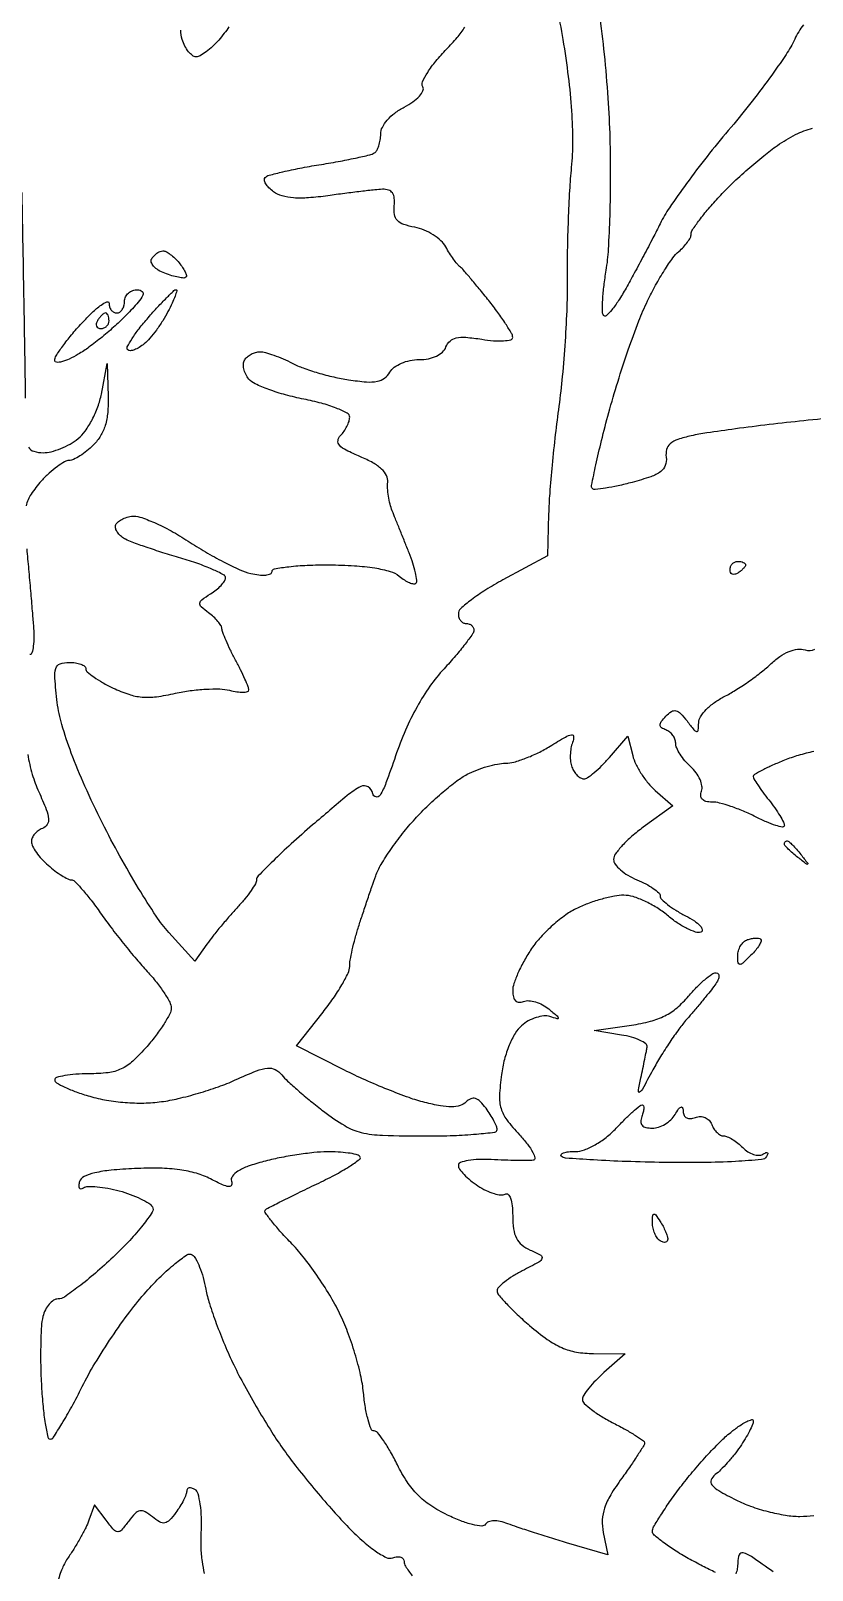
# Model space of a CAD drawing. Extents: x 0 to 102, y 0 to 135.
# Drawn here: x 19.54 to 28.05, y 109.9 to 126.68 of the extents above; entities that cross this region are included whole.
import ezdxf

# ---------------------------------------------------------------- set-up
doc = ezdxf.new("R2010")
doc.units = 0
doc.header["$MEASUREMENT"] = 0

msp = doc.modelspace()

# ---------------------------------------------------------------- linework, layer by layer
for points in [[(25.268109, 126.935806, -0.009187), (25.334703, 126.57945, -0.010937), (25.393474, 126.175553, -0.014087), (25.428844, 125.802195, -0.015616), (25.440533, 125.468844, -0.025707), (25.427119, 125.187155, 0.010463), (25.407503, 124.936371, 0.005056), (25.392366, 124.6147, 0.005012), (25.38334, 124.279043, 0.007176), (25.382592, 123.9813, -0.012357), (25.378588, 123.670303, -0.006895), (25.359138, 123.292074, -0.006874), (25.328914, 122.909861, -0.011075), (25.291498, 122.5854, 0.005828), (25.252611, 122.276685, 0.004676), (25.217745, 121.943607, 0.004728), (25.1913, 121.635022, 0.011997), (25.179597, 121.410374), (25.166805, 120.954448), (24.681202, 120.691727, 0.015786), (24.495173, 120.583355, 0.022662), (24.338246, 120.474984, 0.019691), (24.220217, 120.377754, 0.213756), (24.1956, 120.322803, 0.078158), (24.201981, 120.282233, 0.09041), (24.220451, 120.247797, 0.100781), (24.247935, 120.224776, 0.124734), (24.2802, 120.2166, -0.081963), (24.312512, 120.211267, -0.092205), (24.339949, 120.195884, -0.100663), (24.358294, 120.172975, -0.119208), (24.3648, 120.146077, -0.155945), (24.35116, 120.103407, -0.00921), (24.269318, 119.992844, -0.013178), (24.16428, 119.863479, -0.009285), (24.039755, 119.723466, 0.033413), (23.886552, 119.533501, 0.02604), (23.745666, 119.30869, 0.024325), (23.619651, 119.05377, 0.020583), (23.511111, 118.773347, -0.006526), (23.406874, 118.479788, -0.047153), (23.341918, 118.344795, -0.328025), (23.298719, 118.326828, -0.281929), (23.263322, 118.362509, 0.192891), (23.211262, 118.436532, 0.270219), (23.132376, 118.440396, 0.054345), (22.983585, 118.341314, 0.003956), (22.607566, 118.022035, 0.006366), (22.373189, 117.814548, 0.009708), (22.175647, 117.628008, 0.004794), (22.014361, 117.466602, 0.196326), (21.996, 117.421643, -0.135235), (21.984867, 117.381236, -0.0177), (21.936064, 117.305609, -0.019529), (21.870096, 117.218384, -0.015209), (21.791964, 117.128759, 0.00804), (21.704138, 117.030882, 0.005736), (21.608853, 116.918619, 0.005792), (21.520446, 116.809455, 0.012305), (21.455127, 116.72255), (21.322327, 116.5365), (21.039782, 116.850356, -0.03702), (20.902398, 117.027761, -0.009872), (20.710861, 117.329771, -0.009953), (20.506168, 117.682722, -0.010114), (20.316818, 118.041673, -0.01081), (20.125893, 118.443499, -0.01593), (19.977346, 118.804786, -0.018255), (19.873909, 119.115124, -0.041858), (19.824616, 119.356367, -0.008172), (19.797466, 119.622821, -0.0934), (19.808071, 119.727406, -0.240689), (19.85488, 119.776684, -0.084876), (19.953816, 119.7936, -0.036257), (20.02313, 119.788567, -0.05479), (20.081636, 119.773352, -0.071756), (20.121705, 119.751087, -0.234238), (20.1348, 119.724669, 0.219033), (20.150688, 119.690141, 0.0231), (20.222503, 119.634164, 0.025176), (20.318991, 119.57292, 0.017565), (20.433364, 119.513363, 0.031394), (20.603265, 119.445068, 0.058996), (20.748012, 119.415488, 0.053894), (20.904177, 119.41923, 0.022208), (21.112802, 119.456343, -0.021743), (21.273947, 119.485165, -0.019432), (21.443148, 119.501227, -0.019872), (21.596305, 119.503686, -0.055611), (21.702538, 119.489278, 0.023763), (21.782627, 119.473178, 0.041634), (21.850047, 119.46861, 0.055524), (21.897308, 119.47462, 0.346261), (21.9114, 119.49253, 0.096454), (21.904681, 119.527038, 0.008033), (21.868952, 119.611381, 0.010479), (21.822241, 119.711192, 0.007896), (21.766896, 119.818951, -0.00897), (21.711303, 119.927768, -0.011199), (21.663798, 120.030809, -0.00954), (21.627752, 120.118376, -0.080425), (21.618846, 120.15997, 0.127849), (21.608176, 120.193894, 0.034245), (21.574699, 120.240047, 0.032374), (21.528058, 120.28905, 0.028505), (21.473539, 120.333897, -0.023867), (21.393453, 120.39854, -0.241165), (21.378404, 120.437262, -0.212074), (21.400226, 120.475323, -0.01851), (21.494689, 120.539294, 0.029513), (21.557047, 120.583554, 0.035554), (21.609745, 120.632387, 0.038324), (21.64692, 120.678758, 0.150919), (21.6576, 120.713336, 0.280422), (21.63642, 120.74813, 0.014971), (21.514705, 120.806514, 0.019872), (21.357583, 120.868829, 0.012808), (21.17115, 120.929005, -0.004677), (20.976315, 120.988414, -0.005523), (20.793181, 121.048364, -0.004863), (20.639769, 121.102137, -0.034378), (20.567547, 121.134008, -0.053131), (20.523338, 121.163639, -0.0558), (20.487173, 121.201488, -0.062194), (20.463923, 121.241446, -0.125953), (20.458446, 121.277172, -0.166028), (20.473545, 121.310314, -0.065241), (20.512965, 121.342449, -0.055068), (20.568532, 121.368856, -0.044339), (20.632735, 121.384907, -0.120283), (20.72433, 121.377281, -0.022585), (20.882463, 121.316378, -0.022991), (21.064783, 121.226326, -0.019269), (21.249436, 121.114816, 0.013312), (21.438967, 120.997255, 0.013011), (21.635917, 120.889008, 0.013008), (21.813585, 120.803072, 0.04677), (21.93255, 120.762188, 0.029785), (22.021739, 120.746142, 0.051798), (22.096859, 120.74502, 0.075041), (22.148173, 120.757488, 0.304585), (22.1652, 120.782845, -0.364735), (22.190696, 120.813147, -0.013879), (22.34777, 120.835935, -0.01921), (22.548427, 120.851599, -0.011629), (22.786716, 120.855467, -0.013251), (23.062345, 120.846223, -0.024669), (23.284495, 120.821832, -0.029544), (23.452751, 120.784603, -0.104367), (23.55016, 120.733294, 0.029843), (23.607539, 120.691184, 0.044617), (23.662549, 120.662246, 0.054283), (23.707948, 120.648864, 0.245666), (23.733455, 120.656855, 0.234997), (23.743803, 120.687691, 0.020916), (23.728736, 120.770652, 0.023809), (23.700554, 120.872837, 0.016209), (23.659301, 120.986161, -0.000023), (23.610104, 121.108802, -0.000019), (23.557801, 121.23922, -0.000019), (23.509914, 121.358651, -0.000053), (23.475988, 121.4433, -0.032442), (23.451324, 121.518682, -0.023377), (23.433335, 121.605366, -0.023744), (23.423981, 121.689769, -0.046295), (23.425985, 121.757415, 0.151666), (23.413103, 121.828649, 0.085782), (23.359457, 121.89906, 0.0602), (23.2647, 121.967904, 0.028078), (23.127908, 122.034306, -0.016376), (22.973493, 122.10485, -0.08979), (22.900281, 122.159402, -0.227388), (22.884111, 122.210918, -0.161988), (22.911622, 122.265862, 0.043602), (22.94973, 122.311266, 0.036575), (22.981949, 122.365262, 0.038085), (23.004097, 122.419338, 0.07831), (23.0112, 122.464413, 0.279498), (22.98456, 122.508346, 0.026136), (22.864489, 122.563177, 0.027567), (22.703148, 122.61682, 0.017905), (22.511758, 122.661646, -0.01781), (22.313211, 122.708107, -0.021121), (22.129639, 122.76645, -0.020493), (21.980844, 122.827777, -0.112003), (21.912274, 122.880447, -0.058556), (21.878085, 122.933118, -0.061181), (21.857652, 122.991519, -0.068143), (21.853333, 123.046589, -0.124582), (21.86681, 123.089294, -0.079403), (21.895976, 123.123086, -0.053402), (21.938324, 123.15166, -0.052595), (21.986643, 123.171059, -0.069281), (22.033622, 123.1776, -0.067459), (22.092366, 123.169638, -0.017599), (22.183411, 123.141013, -0.017559), (22.285785, 123.100725, -0.017136), (22.385931, 123.053049, 0.033101), (22.504266, 123.001279, 0.014993), (22.665124, 122.948643, 0.01477), (22.838773, 122.903059, 0.019584), (22.999252, 122.872526, 0.016432), (23.193636, 122.849878, 0.066015), (23.312869, 122.855691, 0.11256), (23.391963, 122.889573, 0.108344), (23.449854, 122.954777, -0.106965), (23.497154, 123.008346, -0.056111), (23.574557, 123.052895, -0.05146), (23.668997, 123.082868, -0.051166), (23.767753, 123.093, 0.046932), (23.868924, 123.102517, 0.062769), (23.956563, 123.130877, 0.073845), (24.022816, 123.174832, 0.118349), (24.061056, 123.230487, -0.117418), (24.105109, 123.294855, -0.132152), (24.171681, 123.329014, -0.074701), (24.276796, 123.335557, -0.017904), (24.450808, 123.314088, 0.020206), (24.580014, 123.29875, 0.03433), (24.688808, 123.297758, 0.039651), (24.767383, 123.308732, 0.351703), (24.7878, 123.334167, 0.133948), (24.775702, 123.378515, 0.010685), (24.711171, 123.482832, 0.01386), (24.626854, 123.605267, 0.010176), (24.526934, 123.736391, 0.003841), (24.422907, 123.865247, 0.005088), (24.326135, 123.980832, 0.00369), (24.243483, 124.076103, 0.04957), (24.209684, 124.107574, -0.062313), (24.182059, 124.13464, -0.013894), (24.142354, 124.187593, -0.014218), (24.099643, 124.251776, -0.013305), (24.059653, 124.3197, 0.080794), (24.006036, 124.387831, 0.044426), (23.921618, 124.452544, 0.042818), (23.821822, 124.504454, 0.052678), (23.721253, 124.534334, -0.035142), (23.599781, 124.565843, -0.120312), (23.531314, 124.609106, -0.151935), (23.499364, 124.672596, -0.06808), (23.496653, 124.766984, 0.048556), (23.49752, 124.852061, 0.131888), (23.47707, 124.908241, 0.164293), (23.434778, 124.939321, 0.087737), (23.369753, 124.948024, 0.015773), (23.286235, 124.941873, 0.002979), (23.134285, 124.924934, 0.003181), (22.956976, 124.902953, 0.002912), (22.77466, 124.878092, -0.016491), (22.562096, 124.854965, -0.036384), (22.398897, 124.854532, -0.048717), (22.274227, 124.875603, -0.091902), (22.182593, 124.919651, -0.039193), (22.131213, 124.963788, -0.063656), (22.096182, 125.009338, -0.090721), (22.081756, 125.049167, -0.242587), (22.09068, 125.07708, -0.132355), (22.132503, 125.101149, -0.006898), (22.28428, 125.139136, -0.010522), (22.468286, 125.178433, -0.007421), (22.676565, 125.215155, 0.005383), (22.886097, 125.251217, 0.007351), (23.073995, 125.288506, 0.005046), (23.230124, 125.323535, 0.080871), (23.279968, 125.344151, 0.126578), (23.306726, 125.372001, 0.046597), (23.329146, 125.422142, 0.042469), (23.344454, 125.484041, 0.039412), (23.3496, 125.54922, -0.119208), (23.367499, 125.623229, -0.060505), (23.421557, 125.703021, -0.052397), (23.503737, 125.779546, -0.041983), (23.606166, 125.84393, 0.034281), (23.700472, 125.901204, 0.05435), (23.771275, 125.963669, 0.07351), (23.810306, 126.021644, 0.25517), (23.807954, 126.065239, -0.252141), (23.804787, 126.118312, -0.032226), (23.861351, 126.22214, -0.031431), (23.950537, 126.34547, -0.021143), (24.066655, 126.474905, 0.016869), (24.181771, 126.60104, 0.029378), (24.267159, 126.713996, 0.031386)], [(27.956284, 126.741499, 0.049691), (27.861937, 126.583484, -0.038268), (27.768197, 126.418025, -0.009257), (27.587744, 126.160098, -0.009445), (27.369043, 125.87114, -0.009259), (27.138164, 125.5887, 0.009092), (26.905901, 125.30476, 0.008971), (26.683048, 125.011305, 0.008875), (26.497148, 124.747467, 0.03374), (26.395545, 124.5735, -0.00422), (26.316487, 124.417703, -0.00229), (26.216812, 124.227455, -0.002281), (26.113615, 124.034791, -0.003607), (26.023207, 123.870676, -0.015618), (25.941931, 123.735691, -0.029619), (25.866948, 123.633371, -0.036869), (25.806366, 123.570311, -0.471388), (25.778004, 123.574576, -0.13881), (25.765239, 123.621671, -0.01204), (25.769662, 123.747086, -0.015116), (25.783295, 123.8989, -0.011163), (25.807188, 124.0659, 0.026696), (25.832619, 124.293952, 0.006938), (25.848788, 124.662859, 0.007034), (25.855474, 125.084405, 0.007129), (25.850241, 125.5041, 0.010536), (25.829279, 125.942327, 0.008087), (25.788569, 126.419895, 0.008187), (25.73592, 126.865575, 0.01917)], [(21.695795, 126.719449, -0.017985), (21.644722, 126.648344, -0.013899), (21.584227, 126.574545, -0.025891), (21.517131, 126.504825, -0.029889), (21.446184, 126.445905, -0.031124), (21.38111, 126.404098, -0.127898), (21.336128, 126.3924, -0.167105), (21.297298, 126.40575, -0.059093), (21.254926, 126.447696, -0.050563), (21.215768, 126.508606, -0.040769), (21.186256, 126.580642, -0.071611), (21.169452, 126.681965, -0.121498)], [(28.356149, 122.465183, 0.003024), (27.9603, 122.426043, 0.003365), (27.582306, 122.383785, 0.003681), (27.216084, 122.337609, 0.003447), (26.903404, 122.293647, 0.018311), (26.7336, 122.262187, 0.025452), (26.586643, 122.221404, 0.097208), (26.504307, 122.174763, 0.153066), (26.465804, 122.11305, 0.098441), (26.460894, 122.028163, -0.122785), (26.451473, 121.939527, -0.147431), (26.40139, 121.872677, -0.077289), (26.293668, 121.816488, -0.016295), (26.089963, 121.754827, -0.010567), (25.936125, 121.717146, -0.015881), (25.800393, 121.69142, -0.01072), (25.688626, 121.67634, -0.228369), (25.657926, 121.687074, -0.251125), (25.64776, 121.720731, -0.003198), (25.694576, 121.945729, -0.008392), (25.755789, 122.209148, -0.005292), (25.835649, 122.514643, -0.009135), (25.933257, 122.848362, -0.007703), (26.048418, 123.197955, -0.007786), (26.163393, 123.513715, -0.02132), (26.257442, 123.731652, -0.013826), (26.346347, 123.90339, -0.014751), (26.442809, 124.066215, -0.014454), (26.533667, 124.200968, -0.06407), (26.5987, 124.27076, 0.031201), (26.650327, 124.319351, 0.033916), (26.693973, 124.372721, 0.036133), (26.724547, 124.4231, 0.118862), (26.7336, 124.460644, -0.149976), (26.747689, 124.506558, -0.01169), (26.82299, 124.612293, -0.015126), (26.921342, 124.735806, -0.010965), (27.037905, 124.867466, -0.015721), (27.178436, 125.010085, -0.010078), (27.34993, 125.167045, -0.010128), (27.524266, 125.314115, -0.018627), (27.672797, 125.425458, -0.033277), (27.872236, 125.544867, -0.054403), (28.05616, 125.614991, -0.043115)], [(19.437362, 124.9119, -0.000247), (19.452658, 124.07562, -0.000325), (19.465743, 123.312563, -0.000235), (19.475997, 122.672829, -0.003127)], [(19.511577, 122.138784, 0.199345), (19.567593, 122.092972, 0.07313), (19.67077, 122.0778, 0.062837), (19.757771, 122.088777, 0.032935), (19.861615, 122.122829, 0.032158), (19.965035, 122.172404, 0.042367), (20.051559, 122.231089, 0.069076), (20.128766, 122.313599, 0.033503), (20.204096, 122.437215, 0.032435), (20.266529, 122.578741, 0.040127), (20.305002, 122.717539), (20.369142, 123.0507), (20.378871, 122.69115, -0.028186), (20.373734, 122.515922, -0.051862), (20.346917, 122.375944, -0.061321), (20.296259, 122.261095, -0.061953), (20.2194, 122.1624, -0.025858), (20.14757, 122.097639, -0.028551), (20.071688, 122.042903, -0.029645), (20.002237, 122.004187, -0.112792), (19.954151, 121.9932, 0.133789), (19.904306, 121.979619, 0.025788), (19.825519, 121.927599, 0.025787), (19.737416, 121.855373, 0.021287), (19.651133, 121.769876, 0.04149), (19.538745, 121.626398, 0.092524), (19.485332, 121.499007, 0.063802)], [(19.491416, 121.029626, -0.000595), (19.511367, 120.808471, -0.000484), (19.532242, 120.571355, -0.000488), (19.551055, 120.352789, -0.001272), (19.56404, 120.19545, -0.019402), (19.56903, 120.07383, -0.032177), (19.562657, 119.971392, -0.034868), (19.547796, 119.896607, -0.338318), (19.523706, 119.8782, 0.368161)], [(28.07098, 118.822658, 0.01747), (27.900719, 118.778942, 0.02359), (27.750512, 118.726914, 0.009704), (27.620156, 118.671798, 0.01511), (27.510308, 118.618783, 0.00928), (27.422744, 118.571126, 0.269724), (27.4104, 118.549908, 0.138452), (27.417526, 118.524665, 0.008419), (27.460102, 118.457822, 0.012046), (27.514783, 118.379265, 0.008588), (27.5796, 118.293885, -0.013351), (27.644392, 118.206829, -0.017063), (27.699098, 118.123148, -0.015062), (27.739772, 118.051235, -0.121754), (27.7488, 118.014711, -0.463147), (27.73045, 117.99915, -0.033165), (27.656566, 118.016484, -0.028421), (27.555286, 118.053865, -0.015271), (27.434812, 118.11072, 0.018411), (27.302834, 118.171994, 0.018096), (27.165951, 118.223776, 0.01831), (27.042875, 118.260351, 0.063143), (26.960461, 118.2708, -0.056663), (26.894723, 118.278274, -0.145286), (26.853471, 118.301618, -0.184554), (26.837385, 118.339423, -0.101265), (26.845743, 118.389751, 0.134474), (26.851342, 118.446081, 0.061955), (26.829954, 118.517224, 0.054849), (26.787045, 118.591241, 0.05011), (26.727895, 118.656663, -0.032513), (26.665328, 118.721158, -0.033652), (26.612427, 118.792515, -0.03573), (26.575512, 118.860209, -0.107362), (26.5644, 118.911362, 0.089761), (26.556491, 118.955064, 0.067694), (26.533336, 118.998136, 0.066694), (26.499073, 119.034067, 0.08131), (26.45865, 119.056875, -0.062188), (26.410353, 119.081753, -0.247053), (26.395258, 119.110293, -0.16437), (26.407861, 119.147853, -0.026669), (26.458333, 119.207428, -0.059319), (26.518416, 119.257636, -0.203649), (26.567418, 119.26634, -0.147757), (26.618199, 119.237306, -0.02763), (26.688292, 119.154553, 0.007661), (26.7637, 119.057959, 0.188721), (26.792603, 119.041427, 0.425895), (26.81046, 119.055249, 0.022096), (26.815509, 119.135777, -0.140618), (26.835686, 119.201505, -0.048979), (26.898176, 119.279556, -0.04396), (26.987742, 119.356529, -0.038712), (27.09315, 119.420386, 0.022267), (27.214733, 119.488685, 0.01327), (27.353342, 119.58007, 0.013271), (27.486879, 119.678659, 0.022308), (27.59281, 119.769179, -0.033655), (27.698923, 119.85577, -0.055247), (27.800175, 119.911978, -0.068285), (27.893282, 119.936749, -0.10817), (27.975159, 119.929209, 0.187761), (28.082729, 119.936089, 0.045202)], [(19.501775, 118.791166, 0.026553), (19.552305, 118.572239, 0.036584), (19.62207, 118.38292, -0.010912), (19.70471, 118.189818, -0.070513), (19.73002, 118.087173, -0.174452), (19.714583, 118.025289, -0.154844), (19.662512, 117.983725, 0.066023), (19.616666, 117.958782, 0.062078), (19.577824, 117.922298, 0.066502), (19.551509, 117.880313, 0.107175), (19.5426, 117.839228, 0.121805), (19.554565, 117.790843, 0.033195), (19.596105, 117.723271, 0.03151), (19.655031, 117.650486, 0.028203), (19.724745, 117.582773, 0.016889), (19.799436, 117.522289, 0.020723), (19.873239, 117.471205, 0.019668), (19.937668, 117.433913, 0.121938), (19.97448, 117.4248, -0.201302), (20.012218, 117.408965, -0.01274), (20.095981, 117.319182, -0.017119), (20.192066, 117.203005, -0.011781), (20.293186, 117.06525, 0.00984), (20.408275, 116.907183, 0.006404), (20.547072, 116.729017, 0.00644), (20.687018, 116.558593, 0.012184), (20.80485, 116.425529, -0.019399), (20.904599, 116.309556, -0.023241), (20.988863, 116.192779, -0.022839), (21.049762, 116.089535, -0.12242), (21.0654, 116.026622, -0.119755), (21.049897, 115.962821, -0.021089), (20.988272, 115.854922, -0.021792), (20.903359, 115.732041, -0.018073), (20.802836, 115.608844, -0.025227), (20.646427, 115.447857, -0.077391), (20.520857, 115.362886, -0.080945), (20.378611, 115.322153, -0.029347), (20.168336, 115.3098, 0.016724), (20.025758, 115.30503, 0.027275), (19.905656, 115.290374, 0.026007), (19.815886, 115.269548, 0.334397), (19.7964, 115.243669, 0.270279), (19.814712, 115.212268, 0.019156), (19.908407, 115.163893, 0.022859), (20.031582, 115.112889, 0.014943), (20.177702, 115.064954, 0.029531), (20.362071, 115.022162, 0.023667), (20.564389, 114.997419, 0.023588), (20.768992, 114.991853, 0.028632), (20.960252, 115.006651, 0.024248), (21.142962, 115.040457, 0.013492), (21.36195, 115.098342, 0.013432), (21.5809, 115.169025, 0.02113), (21.76428, 115.242564, -0.009947), (21.996954, 115.341965, -0.069334), (22.116633, 115.371938, -0.147336), (22.198185, 115.356625, -0.101122), (22.27188, 115.297063, 0.033898), (22.334068, 115.231274, 0.007627), (22.44889, 115.128414, 0.007874), (22.585373, 115.013574, 0.007555), (22.727274, 114.901465, 0.027848), (22.956924, 114.745079, 0.076925), (23.137497, 114.671145, 0.051345), (23.370179, 114.64014, 0.007468), (23.848224, 114.633, 0.008331), (24.143604, 114.637922, 0.013819), (24.392302, 114.653101, 0.007432), (24.594304, 114.674075, 0.379967), (24.6186, 114.70143, 0.100007), (24.611216, 114.737977, 0.020398), (24.582996, 114.797999, 0.020736), (24.543794, 114.86619, 0.018152), (24.497395, 114.93408, 0.034263), (24.434207, 115.008446, 0.123348), (24.381636, 115.04086, 0.180356), (24.331945, 115.038383, 0.093034), (24.279575, 115.00315, -0.120266), (24.214347, 114.964194, -0.071753), (24.124569, 114.950099, -0.047879), (24.001464, 114.960367, -0.017421), (23.830179, 114.997545, -0.02415), (23.65859, 115.050035, -0.00946), (23.427182, 115.138216, -0.009338), (23.180034, 115.243196, -0.011485), (22.953668, 115.350682), (22.429939, 115.614273), (22.72057, 115.981543, 0.015837), (22.831844, 116.131697, 0.019327), (22.925827, 116.279154, 0.018164), (22.994558, 116.407249, 0.114532), (23.0112, 116.478949, -0.043795), (23.017295, 116.548407, -0.011092), (23.039518, 116.659603, -0.011228), (23.070699, 116.785986, -0.011136), (23.107602, 116.911194, -0.002529), (23.151158, 117.045345, -0.00167), (23.202514, 117.19911, -0.00168), (23.253447, 117.348278, -0.003256), (23.295333, 117.4671, -0.048038), (23.353183, 117.589527, -0.016713), (23.45872, 117.753872, -0.016424), (23.58772, 117.928179, -0.018401), (23.723293, 118.086945, -0.015828), (23.869258, 118.235914, -0.014249), (24.029434, 118.380834, -0.014443), (24.180505, 118.502514, -0.043007), (24.292761, 118.573395, -0.027604), (24.395429, 118.619498, -0.021509), (24.511418, 118.658431, -0.021965), (24.622934, 118.685357, -0.048285), (24.710163, 118.6938, 0.068171), (24.801512, 118.706313, 0.023329), (24.928717, 118.748314, 0.022689), (25.06649, 118.808347, 0.024323), (25.195, 118.879378, -0.006767), (25.362023, 118.979505, -0.08917), (25.429431, 119.004008, -0.470008), (25.452416, 118.984333, -0.087851), (25.440291, 118.921678, 0.050217), (25.422808, 118.857522, 0.035628), (25.415765, 118.783211, 0.036127), (25.419328, 118.710509, 0.061382), (25.434006, 118.6515, 0.050848), (25.458541, 118.602962, 0.055374), (25.491782, 118.561877, 0.062472), (25.528268, 118.533844, 0.133367), (25.562309, 118.5246, 0.152248), (25.6047, 118.537814, 0.022251), (25.67739, 118.592941, 0.023448), (25.759734, 118.668163, 0.018176), (25.842284, 118.75725), (26.042653, 118.9899), (26.096152, 118.777354, 0.052899), (26.13052, 118.683867, 0.029458), (26.190556, 118.578249, 0.029062), (26.264676, 118.477418, 0.041392), (26.342403, 118.398017), (26.535154, 118.231225), (26.211377, 117.996682, 0.021777), (26.087407, 117.898373, 0.027811), (25.98271, 117.79693, 0.027881), (25.907003, 117.705169, 0.159861), (25.8876, 117.646033, 0.164068), (25.905104, 117.594126, 0.050886), (25.962154, 117.533152, 0.044713), (26.044265, 117.473587, 0.036395), (26.1414, 117.4248, -0.022678), (26.238604, 117.37927, -0.031599), (26.320646, 117.329356, -0.032563), (26.380073, 117.281803, -0.21075), (26.3952, 117.247509, 0.203852), (26.410561, 117.211398, 0.025769), (26.475967, 117.154622, 0.026877), (26.564838, 117.092558, 0.019281), (26.67015, 117.032635, -0.024638), (26.768476, 116.975284, -0.059114), (26.833152, 116.921317, -0.142036), (26.854216, 116.88037, -0.375854), (26.83895, 116.854079, -0.163899), (26.781444, 116.854036, -0.034788), (26.687638, 116.893001, -0.03294), (26.580193, 116.955826, -0.026142), (26.472909, 117.036917, 0.035579), (26.357726, 117.120612, 0.03111), (26.226682, 117.191362, 0.032391), (26.099818, 117.24029, 0.075979), (25.999645, 117.2556, 0.047044), (25.897277, 117.245947, 0.019978), (25.76291, 117.214771, 0.019556), (25.621152, 117.169824, 0.024234), (25.493369, 117.116609, 0.045271), (25.366236, 117.041513, 0.025344), (25.225897, 116.92925, 0.025102), (25.094497, 116.800407, 0.037063), (24.994134, 116.673971, 0.021829), (24.915158, 116.546077, 0.022435), (24.848411, 116.412927, 0.022873), (24.80122, 116.292717, 0.082271), (24.7878, 116.21171, 0.057961), (24.795322, 116.147036, 0.145513), (24.818702, 116.106257, 0.182989), (24.856451, 116.09033, 0.101264), (24.906477, 116.098638, -0.111755), (24.963246, 116.106859, -0.053198), (25.036198, 116.093202, -0.048957), (25.112848, 116.061767, -0.049847), (25.181427, 116.016183, -0.004139), (25.272642, 115.940203, -0.182033), (25.284547, 115.918813, -0.539858), (25.274417, 115.909775, -0.010319), (25.193784, 115.933152, 0.101295), (25.126638, 115.939952, 0.052113), (25.043537, 115.922665, 0.048759), (24.958368, 115.885984, 0.05289), (24.884401, 115.834308, 0.080389), (24.814435, 115.750375, 0.036215), (24.750332, 115.621654, 0.03323), (24.69845, 115.466766, 0.030081), (24.665456, 115.301141, 0.021652), (24.644046, 115.072073, 0.085046), (24.660939, 114.931719, 0.089889), (24.723078, 114.809015, 0.02583), (24.860732, 114.645491, -0.020487), (24.949379, 114.542438, -0.042604), (25.007805, 114.454086, -0.075514), (25.03012, 114.392641, -0.438288), (25.012092, 114.367839, -0.028883), (24.954212, 114.364456, -0.004326), (24.837691, 114.36539, -0.00485), (24.699949, 114.369024, -0.004167), (24.55515, 114.375458, 0.02159), (24.417331, 114.376777, 0.035322), (24.301218, 114.364632, 0.040226), (24.217504, 114.342789, 0.318991), (24.1956, 114.31195, 0.160003), (24.208967, 114.271248, 0.032695), (24.25843, 114.212523, 0.031376), (24.327603, 114.149019, 0.024987), (24.40949, 114.089314, 0.031862), (24.497406, 114.039403, 0.039923), (24.584698, 114.005261, 0.044423), (24.659621, 113.989743, 0.168833), (24.70559, 113.999977, -0.345007), (24.737533, 113.996421, -0.116033), (24.764345, 113.954076, -0.058198), (24.782225, 113.873042, -0.025229), (24.7878, 113.762621, 0.034138), (24.797602, 113.619228, 0.083789), (24.829098, 113.518725, 0.101923), (24.887146, 113.446058, 0.06859), (24.977612, 113.38976, -0.019602), (25.093463, 113.332521, -0.373557), (25.10653, 113.297559, -0.17993), (25.073305, 113.259166, -0.006032), (24.893012, 113.163159, 0.020328), (24.787913, 113.103276, 0.028057), (24.699209, 113.040663, 0.027511), (24.634295, 112.983065, 0.200117), (24.6186, 112.94542, 0.177293), (24.634542, 112.901874, 0.012382), (24.722478, 112.802945, 0.016345), (24.836756, 112.688368, 0.011519), (24.972228, 112.566892, 0.022028), (25.165179, 112.415933, 0.051902), (25.323944, 112.325844, 0.06049), (25.482166, 112.278353, 0.040771), (25.670178, 112.261527), (26.0145, 112.258853), (25.78185, 112.054084, 0.019445), (25.692771, 111.969313, 0.024515), (25.617541, 111.883928, 0.023838), (25.562811, 111.808163, 0.145491), (25.5492, 111.762377, 0.206597), (25.56797, 111.718889, 0.025389), (25.648605, 111.650264, 0.026642), (25.757983, 111.575264, 0.019015), (25.8876, 111.5028, -0.009058), (26.017293, 111.433647, -0.013956), (26.126595, 111.368738, -0.008269), (26.214064, 111.31139, -0.248411), (26.226, 111.288848, -0.140447), (26.218169, 111.261519, -0.004031), (26.152517, 111.158231, -0.007865), (26.071703, 111.03753, -0.005298), (25.975847, 110.902208, 0.021246), (25.85631, 110.721506, 0.053357), (25.789781, 110.578459, 0.069141), (25.764727, 110.448642, 0.062577), (25.77462, 110.31225), (25.823546, 110.067618), (25.376053, 110.200509, -0.002935), (25.19048, 110.256806, -0.002813), (25.00294, 110.316062, -0.002785), (24.838081, 110.37019, -0.010129), (24.734275, 110.407268, 0.036625), (24.652552, 110.431664, 0.059219), (24.580425, 110.438798, 0.077511), (24.524583, 110.428958, 0.173738), (24.491378, 110.402479, -0.28327), (24.450667, 110.382047, -0.036978), (24.350619, 110.39828, -0.033671), (24.222098, 110.438331, -0.020714), (24.076728, 110.501657, -0.03363), (23.894416, 110.605919, -0.0501), (23.752441, 110.722344, -0.049906), (23.636075, 110.865039, -0.033044), (23.531245, 111.048846, 0.015332), (23.45705, 111.190354, 0.022389), (23.382499, 111.309702, 0.019078), (23.315163, 111.399902, 0.226608), (23.276863, 111.4182, -0.310073), (23.245448, 111.439754, -0.024724), (23.212179, 111.540595, -0.026626), (23.182652, 111.675164, -0.016742), (23.161891, 111.834865, 0.032372), (23.130819, 112.026778, 0.016813), (23.068675, 112.261464, 0.016647), (22.988387, 112.499139, 0.024295), (22.900779, 112.702015, 0.022525), (22.793505, 112.897791, 0.014679), (22.653173, 113.114026, 0.014769), (22.503552, 113.317284, 0.027119), (22.36831, 113.472008, -0.010173), (22.251383, 113.596971, -0.016791), (22.158436, 113.707709, -0.010774), (22.089037, 113.800311, -0.367012), (22.091123, 113.825723, -0.077821), (22.119354, 113.84631, -0.00174), (22.269457, 113.922794, -0.00389), (22.446581, 114.01055, -0.002616), (22.650183, 114.108145, 0.011588), (22.847656, 114.207198, 0.020459), (23.005082, 114.299229, 0.01693), (23.118926, 114.377748, 0.458183), (23.121319, 114.410081, 0.142794), (23.083504, 114.430824, 0.019727), (22.99433, 114.446923, 0.021299), (22.884464, 114.457566, 0.016575), (22.76445, 114.460066, 0.023813), (22.6208, 114.451447, 0.011225), (22.436486, 114.427351, 0.011096), (22.244239, 114.393432, 0.01536), (22.073677, 114.353937, 0.019624), (21.905526, 114.302381, 0.053422), (21.793199, 114.249019, 0.092264), (21.732754, 114.194463, 0.248508), (21.72352, 114.13914, -0.177076), (21.722318, 114.097374, -0.337424), (21.695066, 114.081014, -0.080515), (21.626511, 114.100053, -0.011421), (21.494658, 114.164464, 0.050029), (21.340586, 114.225516, 0.035476), (21.158467, 114.263644, 0.029113), (20.938299, 114.280685, 0.015866), (20.667157, 114.277244, 0.012505), (20.41056, 114.2594, 0.034684), (20.232208, 114.229926, 0.050697), (20.115799, 114.189477, 0.206792), (20.067117, 114.134774, 0.049525), (20.057754, 114.092988, 0.176773), (20.063861, 114.066724, 0.287328), (20.082391, 114.058163, 0.107107), (20.110614, 114.068152, -0.135862), (20.160995, 114.082831, -0.024961), (20.258746, 114.079264, -0.025185), (20.375942, 114.063137, -0.020576), (20.499233, 114.034496, -0.020708), (20.620549, 113.995526, -0.024255), (20.731838, 113.948379, -0.024229), (20.820695, 113.900104, -0.118323), (20.861021, 113.860078, -0.293405), (20.860041, 113.803141, -0.018937), (20.75831, 113.662399, -0.022814), (20.614546, 113.494925, -0.014587), (20.43338, 113.31331, -0.011279), (20.239734, 113.138294, -0.015535), (20.057595, 112.990617, -0.012138), (19.901496, 112.87777, -0.151561), (19.832614, 112.8564, 0.142692), (19.784145, 112.84228, 0.072824), (19.735748, 112.800485, 0.062952), (19.694716, 112.738848, 0.054886), (19.667983, 112.66605, 0.046072), (19.651601, 112.557796, 0.009358), (19.643947, 112.363647, 0.009793), (19.643697, 112.136767, 0.009038), (19.652215, 111.903893, 0.010253), (19.668731, 111.684506, 0.0167), (19.692757, 111.499355, 0.010661), (19.720181, 111.351797, 0.344711), (19.746315, 111.329704, 0.263707), (19.78079, 111.347555, 0.00715), (19.874923, 111.49669, 0.013043), (19.981451, 111.681605, 0.008348), (20.095902, 111.901511, -0.020191), (20.235397, 112.154709, -0.012385), (20.418912, 112.441837, -0.01241), (20.614963, 112.717449, -0.021567), (20.792825, 112.934611, -0.016025), (20.956592, 113.106428, -0.025046), (21.109181, 113.24223, -0.022235), (21.237635, 113.336422, -0.29347), (21.293804, 113.337395, -0.132662), (21.332643, 113.295991, -0.027232), (21.375278, 113.204289, -0.026891), (21.414375, 113.089013, -0.022459), (21.443635, 112.963084, 0.031169), (21.48298, 112.806196, 0.011339), (21.557457, 112.589259, 0.011192), (21.649887, 112.35497, 0.013119), (21.74824, 112.1373, 0.012551), (21.864208, 111.912202, 0.007863), (22.01055, 111.654551, 0.00789), (22.162754, 111.405213, 0.014249), (22.29634, 111.2067, 0.011874), (22.439638, 111.016061, 0.006693), (22.621983, 110.791356, 0.006677), (22.812154, 110.56941, 0.010865), (22.980112, 110.386764, 0.017488), (23.14383, 110.227833, 0.031593), (23.289972, 110.111472, 0.036193), (23.410378, 110.039802, 0.210782), (23.482387, 110.036265, -0.063629), (23.528692, 110.047564, -0.110525), (23.567852, 110.043321, -0.151546), (23.5936, 110.024592, -0.161665), (23.6034, 109.995075, 0.147615), (23.618608, 109.944686, 0.014), (23.693686, 109.838226, 0.016938)], [(27.000072, 109.875053, -0.010104), (26.857247, 109.945751, -0.007452), (26.701956, 110.029533, -0.013926), (26.552017, 110.118904, -0.020293), (26.425561, 110.206524, -0.016424), (26.329143, 110.284393, -0.218004), (26.3106, 110.324901, -0.133806), (26.323514, 110.372292, -0.008357), (26.399936, 110.497283, -0.011868), (26.498222, 110.644321, -0.008502), (26.614723, 110.804118, -0.013192), (26.749168, 110.972653, -0.010726), (26.901707, 111.146158, -0.010876), (27.049215, 111.299999, -0.027574), (27.164623, 111.403182, -0.01684), (27.258995, 111.47355, -0.034494), (27.338203, 111.520824, -0.055043), (27.392902, 111.541359, -0.489226), (27.4104, 111.527756, -0.102288), (27.402132, 111.487765, -0.016547), (27.368051, 111.415526, -0.017669), (27.321429, 111.332031, -0.014719), (27.266232, 111.246674, -0.016798), (27.201787, 111.159582, -0.01376), (27.127343, 111.070869, -0.013986), (27.054315, 110.993049, -0.035259), (26.995866, 110.941921, 0.133334), (26.951568, 110.884548, 0.276508), (26.959568, 110.830576, 0.092056), (27.033726, 110.768048, 0.011296), (27.221263, 110.666971, 0.032886), (27.381118, 110.598253, 0.022144), (27.571207, 110.54029, 0.022346), (27.76096, 110.500441, 0.040601), (27.918831, 110.4876, 0.03041), (28.069013, 110.496743, 0.022049)], [(21.430763, 109.865176, -0.025682), (21.405946, 109.995309, -0.025334), (21.392369, 110.15202, -0.022202), (21.393787, 110.316404, 0.021264), (21.395471, 110.476668, 0.028813), (21.382515, 110.620842, 0.028723), (21.358913, 110.734546, 0.191057), (21.325016, 110.780105, 0.059541), (21.290372, 110.796189, 0.127517), (21.26116, 110.798003, 0.191331), (21.242074, 110.785777, 0.157014), (21.2346, 110.762562, -0.094843), (21.227229, 110.724053, -0.021799), (21.200012, 110.663406, -0.021768), (21.161926, 110.595148, -0.019726), (21.116855, 110.528113, -0.030897), (21.047373, 110.444464, -0.161047), (20.995376, 110.416292, -0.179235), (20.940093, 110.426211, -0.040144), (20.860411, 110.482197, 0.04033), (20.780706, 110.538154, 0.178411), (20.725219, 110.548159, 0.160042), (20.672852, 110.520085, 0.030885), (20.602687, 110.436703, -0.017353), (20.524216, 110.338162, -0.228523), (20.482723, 110.319916, -0.212048), (20.440756, 110.340343, -0.014876), (20.357573, 110.4453), (20.231484, 110.6145), (20.169376, 110.4453, -0.027792), (20.134361, 110.364156, -0.011141), (20.077943, 110.257156, -0.010985), (20.011885, 110.144278, -0.013634), (19.945333, 110.042411, 0.053519), (19.879782, 109.922147, 0.029449), (19.824909, 109.763615, 0.028174)], [(27.627478, 109.88231, 0.00532), (27.389454, 110.049435, 0.085473), (27.30051, 110.090333, 0.378678), (27.257407, 110.068788, 0.096116), (27.2412, 109.985257, -0.040477), (27.235784, 109.918459, -0.059842), (27.219479, 109.862047, -0.078699)]]:
    msp.add_lwpolyline(points, format="xyb")
for points in [[(20.975434, 124.2774, -0.124067), (21.009216, 124.268886, -0.034474), (21.055776, 124.239523, -0.032551), (21.10564, 124.197807, -0.02909), (21.151697, 124.148456, -0.025327), (21.190292, 124.096843, -0.039432), (21.217522, 124.04846, -0.046334), (21.231488, 124.009127, -0.276262), (21.225506, 123.989117, -0.211937), (21.201983, 123.981229, -0.023533), (21.144542, 123.989395, -0.025398), (21.07393, 124.006604, -0.01791), (20.996515, 124.032745, -0.045572), (20.925389, 124.067327, -0.074023), (20.873731, 124.110086, -0.106378), (20.848726, 124.153793, -0.218706), (20.853458, 124.192084, -0.05304), (20.878763, 124.224719, -0.048765), (20.911039, 124.252339, -0.052084), (20.945075, 124.271211, -0.100891)], [(20.701296, 123.8544, -0.190624), (20.748832, 123.835593, -0.320382), (20.756877, 123.795336, -0.076095), (20.706632, 123.717762, -0.010782), (20.576931, 123.578038, -0.017009), (20.455659, 123.461148, -0.012131), (20.312456, 123.338377, -0.012269), (20.170031, 123.227857, -0.025463), (20.052735, 123.150255, -0.023231), (19.954346, 123.09814, -0.046515), (19.871698, 123.068187, -0.078852), (19.815955, 123.062743, -0.396739), (19.7964, 123.083509, -0.144762), (19.810902, 123.132549, -0.013421), (19.883261, 123.237886, -0.016398), (19.978841, 123.360652, -0.012146), (20.092096, 123.490142, -0.015461), (20.205733, 123.606441, -0.033852), (20.30105, 123.686461, -0.063444), (20.365258, 123.72187, -0.528336), (20.388196, 123.70635, 0.078456), (20.394732, 123.665953, 0.09026), (20.413333, 123.631664, 0.100355), (20.440903, 123.608738, 0.124042), (20.4732, 123.6006, 0.148195), (20.505463, 123.610377, 0.098894), (20.532949, 123.637877, 0.082425), (20.551481, 123.678986, 0.064853), (20.5578, 123.7275, -0.112314), (20.568813, 123.775909, -0.100162), (20.599952, 123.817123, -0.094344), (20.646504, 123.844773, -0.087179)], [(21.118636, 123.8544, -0.499432), (21.126965, 123.843317, -0.017574), (21.107579, 123.784249, -0.020151), (21.07568, 123.707208, -0.011099), (21.030851, 123.615588, -0.02177), (20.973711, 123.515972, -0.017581), (20.904117, 123.414132, -0.017927), (20.833109, 123.324593, -0.042961), (20.772834, 123.265133, -0.0347), (20.717995, 123.225704, -0.050463), (20.66447, 123.199641, -0.063129), (20.61977, 123.189354, -0.225068), (20.59284, 123.19896, -0.328107), (20.587874, 123.231529, -0.020635), (20.639386, 123.320663, -0.023966), (20.715782, 123.429226, -0.014851), (20.815148, 123.549416, -0.006175), (20.920357, 123.666299, -0.009427), (21.014757, 123.764811, -0.004565), (21.096439, 123.84541, -0.194809)], [(20.351293, 123.6006, 0.151918), (20.333465, 123.595055, 0.038439), (20.309586, 123.575749, 0.035638), (20.284457, 123.548383, 0.029505), (20.2617, 123.516, 0.082592), (20.248459, 123.483674, 0.161196), (20.251091, 123.456251, 0.182303), (20.268979, 123.438023, 0.108972), (20.299007, 123.4314, 0.093332), (20.333207, 123.43784, 0.09642), (20.362282, 123.456251, 0.099167), (20.381742, 123.48372, 0.105053), (20.3886, 123.516, 0.042167), (20.385864, 123.548389, 0.061769), (20.377641, 123.575749, 0.081139), (20.365559, 123.594301, 0.210953)], [(27.2412, 120.8934, -0.042167), (27.273589, 120.890664, -0.061769), (27.300949, 120.882441, -0.081139), (27.319501, 120.870359, -0.210953), (27.3258, 120.856093, -0.151918), (27.320255, 120.838265, -0.038439), (27.300949, 120.814386, -0.035638), (27.273583, 120.789257, -0.029505), (27.2412, 120.7665, -0.082592), (27.208874, 120.753259, -0.161196), (27.181451, 120.755891, -0.182303), (27.163223, 120.773779, -0.108972), (27.1566, 120.803807, -0.093332), (27.16304, 120.838007, -0.09642), (27.181451, 120.867082, -0.099167), (27.20892, 120.886542, -0.105053)], [(27.780741, 117.8478, -0.184603), (27.798702, 117.840935, -0.013803), (27.837407, 117.80431, -0.017649), (27.881987, 117.756466, -0.012436), (27.928791, 117.69975, -0.001576), (28.003246, 117.604194, -0.377591), (28.0026, 117.594, -0.377591), (27.992406, 117.593354, -0.001576), (27.89685, 117.667809, -0.012436), (27.840134, 117.714613, -0.017649), (27.79229, 117.759193, -0.013803), (27.755665, 117.797898, -0.184603), (27.7488, 117.815859, -0.099038), (27.751238, 117.828049, -0.097945), (27.758183, 117.838417, -0.097945), (27.768551, 117.845362, -0.099038)], [(27.489964, 116.776704, -0.312731), (27.495361, 116.755013, -0.04487), (27.474272, 116.711576, -0.037832), (27.436339, 116.658138, -0.023119), (27.384214, 116.600957, -0.008322), (27.296425, 116.516043, -0.181173), (27.263894, 116.502531, -0.393899), (27.245259, 116.51872, -0.026268), (27.2412, 116.595921, -0.070773), (27.249105, 116.651491, -0.064857), (27.272264, 116.704463, -0.068627), (27.306518, 116.746933, -0.103369), (27.34695, 116.771668, -0.03568), (27.390167, 116.783707, -0.041315), (27.432582, 116.788726, -0.045737), (27.46838, 116.786712, -0.144267)], [(27.005279, 116.4096, -0.24242), (27.029799, 116.396969, -0.198307), (27.036548, 116.367877, -0.088734), (27.019866, 116.32081, -0.03239), (26.98084, 116.26155, -0.007643), (26.925062, 116.190038, -0.003154), (26.847465, 116.094862, -0.00312), (26.762947, 115.993814, -0.004008), (26.683902, 115.902, 0.022204), (26.600026, 115.797085, 0.010135), (26.499531, 115.653223, 0.010013), (26.399604, 115.497136, 0.013586), (26.316125, 115.3521, -0.002128), (26.2014, 115.141771, -0.120944), (26.171563, 115.109376, -0.659966), (26.15763, 115.118524, -0.007398), (26.186228, 115.265923, 0.000978), (26.207523, 115.368607, 0.001062), (26.227829, 115.468574, 0.000997), (26.244874, 115.554294, 0.005207), (26.253674, 115.601616, 0.28201), (26.239704, 115.636973, 0.052204), (26.177024, 115.674584, 0.042395), (26.084603, 115.708468, 0.026727), (25.9722, 115.732806), (25.6761, 115.780525), (26.082584, 115.840279, 0.027807), (26.289011, 115.882459, 0.05299), (26.447193, 115.942548, 0.058438), (26.578926, 116.029926, 0.042246), (26.703455, 116.154817, -0.018592), (26.791946, 116.252378, -0.023967), (26.88055, 116.334757, -0.022899), (26.958976, 116.395035, -0.153567)], [(26.199922, 114.9714, -0.327555), (26.213082, 114.961743, -0.085257), (26.21682, 114.934123, -0.053826), (26.210919, 114.893172, -0.028943), (26.195406, 114.8445, 0.084822), (26.184259, 114.788698, 0.191874), (26.198827, 114.748939, 0.157688), (26.239785, 114.72507, 0.053763), (26.309051, 114.7176, 0.079432), (26.377541, 114.72855, 0.055084), (26.449035, 114.76109, 0.05448), (26.512602, 114.809017, 0.072251), (26.557624, 114.86565, -0.018981), (26.596754, 114.927326, -0.153494), (26.622848, 114.947697, -0.430826), (26.639803, 114.939395, -0.069979), (26.646427, 114.898899, 0.112749), (26.657086, 114.856618, 0.162532), (26.684371, 114.829786, 0.135955), (26.726493, 114.821923, 0.07029), (26.779102, 114.834022, -0.090987), (26.833476, 114.844194, -0.101431), (26.885715, 114.833675, -0.103401), (26.928855, 114.803719, -0.098155), (26.957354, 114.758474, 0.052668), (26.98183, 114.710484, 0.056367), (27.015326, 114.669858, 0.063259), (27.052329, 114.642174, 0.129716), (27.087094, 114.633, -0.10537), (27.127069, 114.624481, -0.031983), (27.182223, 114.595495, -0.030461), (27.241488, 114.554186, -0.028951), (27.296363, 114.505322, 0.054333), (27.351946, 114.460664, 0.063071), (27.413223, 114.431644, 0.073349), (27.470668, 114.421789, 0.145267), (27.514892, 114.433794, -0.035063), (27.547179, 114.450746, -0.248975), (27.564236, 114.44947, -0.353244), (27.568792, 114.436126, -0.050906), (27.555293, 114.408313, -0.237725), (27.500909, 114.374937, -0.006544), (27.215872, 114.354791, -0.011722), (26.863312, 114.342788, -0.006698), (26.43728, 114.343984, -0.004412), (26.024401, 114.35432, -0.006837), (25.668256, 114.371259, -0.002641), (25.364556, 114.391479, -0.180326), (25.318458, 114.412542, -0.388187), (25.317593, 114.431822, -0.139066), (25.342395, 114.448743, -0.057014), (25.396771, 114.460245, -0.023641), (25.471925, 114.4638, 0.088841), (25.569476, 114.481271, 0.041172), (25.686544, 114.535917, 0.037916), (25.807047, 114.617446, 0.035931), (25.916196, 114.7176, -0.008579), (26.011186, 114.814844, -0.012547), (26.098354, 114.896846, -0.007996), (26.17321, 114.961683, -0.176241)], [(26.3952, 113.7024, -0.021347), (26.426685, 113.648793, -0.021318), (26.453499, 113.592672, -0.021733), (26.472629, 113.541794, -0.074451), (26.478505, 113.507057, -0.157323), (26.471983, 113.485452, -0.195945), (26.454568, 113.474078, -0.128516), (26.42753, 113.475813, -0.058538), (26.3952, 113.4909, -0.101161), (26.362881, 113.521324, -0.052761), (26.335832, 113.56985, -0.049393), (26.317675, 113.627643, -0.053738), (26.311895, 113.686243, -0.012098), (26.314576, 113.76682, -0.343021), (26.327463, 113.781564, -0.295079), (26.34703, 113.773697, -0.010223)]]:
    msp.add_lwpolyline(points, format="xyb", close=True)

doc.saveas('drawing.dxf')
